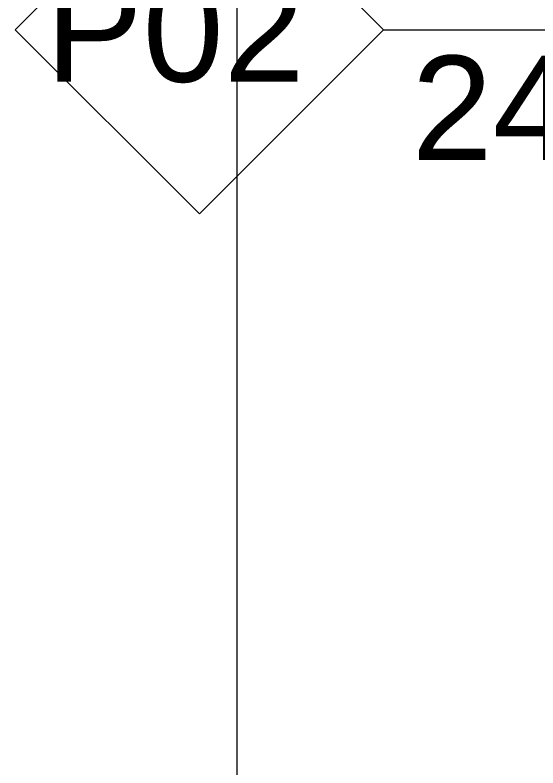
# Model space of a CAD drawing. Extents: x -1073 to 35213, y -1180 to 6950.
# Drawn here: x 16724.5 to 16774.7, y 781.6 to 853.9 of the extents above; entities that cross this region are included whole.
import ezdxf
from ezdxf.enums import TextEntityAlignment as Align

# ---------------------------------------------------------------- set-up
doc = ezdxf.new("R2010")
doc.units = 0
doc.header["$LTSCALE"] = 25
doc.layers.get('0').update_dxf_attribs({"color": 9, "lineweight": 9})
doc.layers.add('06D', color=9, linetype='Continuous', lineweight=9)
doc.layers.add('22', color=8, linetype='Continuous', lineweight=9)
doc.styles.add('Arial', font='arial.ttf', dxfattribs={"height": 2.5})

# ---------------------------------------------------------------- blocks, each defined once
blk = doc.blocks.new('arackabul_kanal')
blk.add_line((2345, -3141.943), (2345, -2943.358))
blk = doc.blocks.new('0_windowno')
for points in [[(0, 3.536), (-3.536, 0), (0, -3.536), (3.536, 0), (0, 3.536)], [(3.536, 0), (11.536, 0)]]:
    blk.add_lwpolyline(points)
at = {"style": 'Arial'}
blk.add_attdef('GENISLIK', text='', height=2, dxfattribs=at).set_placement((4.036, 0), align=Align.BOTTOM_LEFT)
blk.add_attdef('PENCERENO', text='', height=2, dxfattribs=at).set_placement((0, 0), align=Align.MIDDLE_CENTER)
blk.add_attdef('YUKSEKLIK', text='', height=2, dxfattribs=at).set_placement((4.036, -0.5), align=Align.TOP_LEFT)

msp = doc.modelspace()

# ---------------------------------------------------------------- block references
at = {"layer": '06D'}
msp.add_blockref('arackabul_kanal', (14400.838, 3852.5), dxfattribs=at)
at = {"layer": '22'}
ref = msp.add_blockref('0_windowno', (16742.196, 852.5), dxfattribs=dict(at, xscale=5, yscale=5, zscale=5))
ref.add_attrib('PENCERENO', 'P02', dxfattribs={"layer": '0', "height": 10, "style": 'Arial'}).set_placement((16739.87, 852.5), align=Align.MIDDLE_CENTER)
ref.add_attrib('GENISLIK', '150', dxfattribs={"layer": '0', "height": 10, "style": 'Arial'}).set_placement((16761.439, 852.5), align=Align.BOTTOM_LEFT)
ref.add_attrib('YUKSEKLIK', '240', dxfattribs={"layer": '0', "height": 10, "style": 'Arial'}).set_placement((16762.551, 850), align=Align.TOP_LEFT)

doc.saveas('drawing.dxf')
